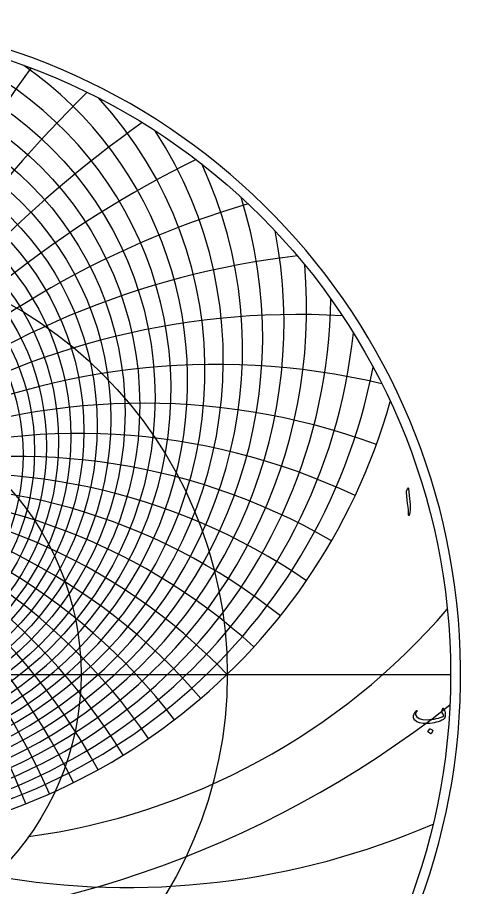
# Model space of a CAD drawing. Header units: millimetres. Extents: x -128 to 128, y -128 to 131.
# Drawn here: x 41.6 to 127.9, y -41.5 to 127.9 of the extents above; entities that cross this region are included whole.
import ezdxf

# ---------------------------------------------------------------- set-up
doc = ezdxf.new("R2010")
doc.units = ezdxf.units.MM
for name, color, linetype in [('CUT_OUTER', 1, 'Continuous'), ('ENGRAVE', 7, 'Continuous'), ('ENGRAVE_FINE', 8, 'Continuous'), ('TEXT', 5, 'Continuous')]:
    doc.layers.add(name, color=color, linetype=linetype)

msp = doc.modelspace()

# ---------------------------------------------------------------- linework, layer by layer
at = {"layer": 'CUT_OUTER'}
msp.add_arc((0, 0), 127.95, 185.9764, 87.8052, dxfattribs=at)
at = {"layer": 'ENGRAVE'}
msp.add_lwpolyline([(-126, 0), (126, 0)], dxfattribs=at)
for centre, radius in [((0, 0), 126), ((0, 49.66), 59.79), ((0, 44.36), 47.24), ((0, 0), 82.48), ((0, 0), 53.99)]:
    msp.add_circle(centre, radius, dxfattribs=at)
for centre, radius, start, end in [((0, 57.23), 74.76, 124.9827, 55.0173), ((0, 68.33), 93.54, 168.9201, 11.0799), ((0, 85.41), 118.73, 195.7815, 344.2185), ((0, -79.65), 114.66, 44, 136), ((0, -79.65), 114.66, 44, 136), ((26.27, 98.04), 130.78, 277.7039, 319.2596), ((62.93, 109), 150.48, 260.1075, 293.3521)]:
    msp.add_arc(centre, radius, start, end, dxfattribs=at)
at = {"layer": 'ENGRAVE_FINE'}
for centre, radius in [((0, 53.87), 68.41), ((0, 52.36), 65.43), ((0, 50.97), 62.56), ((0, 48.45), 57.12), ((0, 47.32), 54.53), ((0, 46.26), 52.03), ((0, 45.28), 49.6), ((0, 43.5), 44.94), ((0, 42.7), 42.7)]:
    msp.add_circle(centre, radius, dxfattribs=at)
for centre, radius, start, end in [((0, 55.49), 71.52, 104.5451, 75.4549), ((315.02, -79.65), 335.24, 143.877, 171.8502), ((315.02, -79.65), 335.24, 143.877, 171.8502), ((0, 59.11), 78.15, 137.2363, 42.7637), ((245.89, -79.65), 271.3, 134.6713, 169.7633), ((245.89, -79.65), 271.3, 134.6713, 169.7633), ((198.59, -79.65), 229.32, 125.3519, 167.6426), ((198.59, -79.65), 229.32, 125.3519, 167.6426), ((0, 61.15), 81.71, 146.8753, 33.1247), ((163.75, -79.65), 199.9, 115.9008, 165.4805), ((163.75, -79.65), 199.9, 115.9008, 165.4805), ((0, 63.35), 85.45, 155.0776, 24.9224), ((0, 65.73), 89.38, 162.3379, 17.6621), ((136.64, -79.65), 178.38, 106.3045, 163.2688), ((136.64, -79.65), 178.38, 106.3045, 163.2688), ((114.66, -79.65), 162.15, 96.5572, 160.9988), ((114.66, -79.65), 162.15, 96.5572, 160.9988), ((0, 71.15), 97.95, 174.9848, 5.0152), ((0, 74.24), 102.64, 180.638, 359.362), ((-96.21, -79.65), 149.68, 21.339, 93.3351), ((-96.21, -79.65), 149.68, 21.339, 93.3351), ((96.21, -79.65), 149.68, 86.6649, 158.661), ((96.21, -79.65), 149.68, 86.6649, 158.661), ((0, 77.61), 107.63, 185.9543, 354.0457), ((-80.28, -79.65), 139.97, 23.755, 103.3488), ((-80.28, -79.65), 139.97, 23.755, 103.3488), ((0, 81.32), 112.98, 190.9884, 349.0116), ((80.28, -79.65), 139.97, 76.6512, 156.245), ((80.28, -79.65), 139.97, 76.6512, 156.245), ((-66.2, -79.65), 132.4, 26.2606, 110.0318), ((-66.2, -79.65), 132.4, 26.2606, 110.0318), ((66.2, -79.65), 132.4, 69.9682, 153.7394), ((66.2, -79.65), 132.4, 69.9682, 153.7394), ((-53.47, -79.65), 126.51, 28.8684, 115.2347), ((-53.47, -79.65), 126.51, 28.8684, 115.2347), ((53.47, -79.65), 126.51, 64.7653, 151.1316), ((53.47, -79.65), 126.51, 64.7653, 151.1316), ((-41.73, -79.65), 122.02, 31.5927, 120.0293), ((-41.73, -79.65), 122.02, 31.5927, 120.0293), ((41.73, -79.65), 122.02, 59.9707, 148.4073), ((41.73, -79.65), 122.02, 59.9707, 148.4073), ((-30.72, -79.65), 118.7, 34.449, 124.463), ((-30.72, -79.65), 118.7, 34.449, 124.463), ((30.72, -79.65), 118.7, 55.537, 145.551), ((30.72, -79.65), 118.7, 55.537, 145.551), ((-20.22, -79.65), 116.43, 37.4552, 128.5784), ((-20.22, -79.65), 116.43, 37.4552, 128.5784), ((20.22, -79.65), 116.43, 51.4216, 142.5448), ((20.22, -79.65), 116.43, 51.4216, 142.5448), ((-10.03, -79.65), 115.1, 40.6313, 132.413), ((-10.03, -79.65), 115.1, 40.6313, 132.413), ((10.03, -79.65), 115.1, 47.587, 139.3687), ((10.03, -79.65), 115.1, 47.587, 139.3687), ((0, 153.85), 203.41, 231.7741, 308.2259)]:
    msp.add_arc(centre, radius, start, end, dxfattribs=at)
at = {"layer": 'TEXT'}
for points in [[(117.61, 36.09), (117.69, 36.23), (117.75, 36.28), (117.79, 36.24), (117.82, 36.1), (118, 34.21), (118.11, 33.04), (118.13, 32.11), (118.07, 31.42), (117.93, 30.95), (117.9, 30.92), (117.88, 30.9), (117.86, 30.89), (117.85, 30.91), (117.83, 30.93), (117.82, 30.96), (117.82, 31), (117.81, 31.04), (117.81, 31.37), (117.8, 31.73), (117.77, 32.11), (117.72, 32.5), (117.71, 32.61), (117.68, 32.89), (117.63, 33.34), (117.56, 33.97), (117.39, 35.37), (117.38, 35.45), (117.39, 35.52), (117.4, 35.58), (117.42, 35.64)], [(124.63, -6.65), (124.68, -6.72), (124.73, -6.79), (124.77, -6.87), (124.81, -6.96), (124.84, -7.05), (124.87, -7.15), (124.9, -7.25), (124.92, -7.36), (124.95, -7.58), (124.96, -7.8), (124.94, -8.01), (124.91, -8.23), (124.85, -8.42), (124.78, -8.57), (124.7, -8.69), (124.6, -8.77), (124.28, -8.94), (123.94, -9.09), (123.58, -9.22), (123.2, -9.33), (122.81, -9.43), (122.39, -9.5), (121.95, -9.55), (121.5, -9.59), (120.65, -9.58), (119.95, -9.46), (119.4, -9.23), (119.01, -8.89), (118.84, -8.63), (118.77, -8.34), (118.78, -8.03), (118.88, -7.71), (118.92, -7.64), (118.95, -7.56), (119, -7.49), (119.05, -7.42), (119.1, -7.34), (119.16, -7.26), (119.23, -7.18), (119.3, -7.1), (119.32, -7.08), (119.35, -7.07), (119.37, -7.06), (119.4, -7.06), (119.42, -7.07), (119.43, -7.08), (119.45, -7.1), (119.46, -7.13), (119.46, -7.15), (119.46, -7.17), (119.45, -7.19), (119.43, -7.21), (119.37, -7.29), (119.31, -7.37), (119.25, -7.46), (119.21, -7.54), (119.18, -7.63), (119.16, -7.71), (119.16, -7.79), (119.17, -7.86), (119.41, -8.3), (119.87, -8.61), (120.53, -8.78), (121.41, -8.83), (121.9, -8.81), (122.36, -8.77), (122.8, -8.71), (123.21, -8.62), (123.61, -8.52), (123.98, -8.39), (124.33, -8.24), (124.66, -8.07), (124.63, -7.91), (124.55, -7.73), (124.44, -7.54), (124.29, -7.33), (124.28, -7.31), (124.28, -7.27), (124.29, -7.21), (124.3, -7.14), (124.31, -7.13), (124.31, -7.13), (124.31, -7.12), (124.31, -7.12), (124.33, -7.02), (124.37, -6.91), (124.42, -6.79), (124.48, -6.65), (124.51, -6.61), (124.54, -6.6), (124.58, -6.61), (124.63, -6.65)], [(121.92, -10.59), (121.93, -10.58), (121.95, -10.58), (121.97, -10.58), (121.99, -10.58), (122.14, -10.64), (122.28, -10.71), (122.41, -10.8), (122.54, -10.9), (122.55, -10.92), (122.55, -10.93), (122.55, -10.95), (122.54, -10.97), (122.18, -11.55), (122.17, -11.57), (122.15, -11.57), (122.13, -11.56), (122.1, -11.55), (122.08, -11.53), (122.05, -11.51), (122, -11.48), (121.94, -11.44), (121.87, -11.39), (121.78, -11.34), (121.68, -11.28), (121.56, -11.21), (121.55, -11.19), (121.54, -11.18), (121.54, -11.17), (121.55, -11.16)]]:
    msp.add_lwpolyline(points, close=True, dxfattribs=at)

doc.saveas('drawing.dxf')
